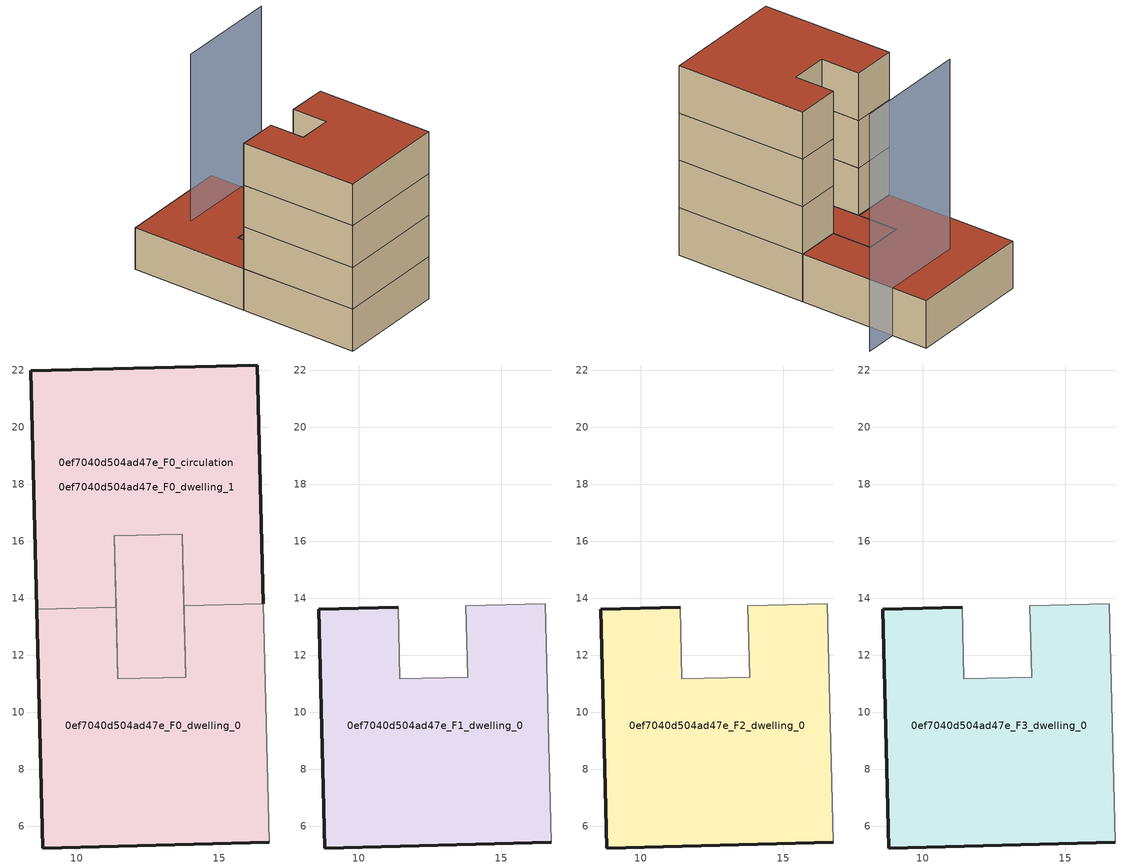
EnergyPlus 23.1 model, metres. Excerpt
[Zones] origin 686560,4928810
0ef7040d504ad47e_F0_dwelling_0
 floor ground (EU_floor_Construction): 16.54,13.81 16.76,5.44 8.81,5.24 8.6,13.61 11.38,13.68 11.44,11.17 13.82,11.23 13.76,13.74 z0; 13.69,16.25 13.82,11.23 11.44,11.17 11.38,13.68 11.31,16.19 z0
 wall outside (EU_wall_Construction): 8.6,13.61 8.81,5.24 16.76,5.44 z0:3
 wall adiabatic (EU_wall_Construction): 16.76,5.44 16.54,13.81 / 13.76,13.74 13.82,11.23 / 11.44,11.17 11.38,13.68 z0:3
 wall to 0ef7040d504ad47e_F0_dwelling_1 (EU_wall_Construction): 16.54,13.81 13.76,13.74 / 11.38,13.68 8.6,13.61 z0:3
 wall to 0ef7040d504ad47e_F0_circulation (EU_wall_Construction): 13.82,11.23 11.44,11.17 z0:3
 roof outside (EU_floor_Construction): 13.82,11.23 13.69,16.25 11.31,16.19 11.38,13.68 11.44,11.17 z3
0ef7040d504ad47e_F0_dwelling_1
 floor ground (EU_floor_Construction): 16.32,22.18 16.54,13.81 13.76,13.74 13.69,16.25 11.31,16.19 11.38,13.68 8.6,13.61 8.38,21.98 z0; 13.69,16.25 13.82,11.23 11.44,11.17 11.38,13.68 11.31,16.19 z0
 wall outside (EU_wall_Construction): 16.54,13.81 16.32,22.18 8.38,21.98 8.6,13.61 z0:3
 wall adiabatic (EU_wall_Construction): 11.38,13.68 11.31,16.19 / 13.69,16.25 13.76,13.74 z0:3
 wall to 0ef7040d504ad47e_F0_circulation (EU_wall_Construction): 11.31,16.19 13.69,16.25 z0:3
 roof outside (EU_roof_Construction): 13.82,11.23 13.69,16.25 11.31,16.19 11.38,13.68 11.44,11.17 z3; 16.54,13.81 16.32,22.18 8.38,21.98 8.6,13.61 11.38,13.68 11.31,16.19 13.69,16.25 13.76,13.74 z3
0ef7040d504ad47e_F0_circulation
 floor ground (EU_floor_Construction): 16.54,13.81 16.76,5.44 8.81,5.24 8.6,13.61 11.38,13.68 11.44,11.17 13.82,11.23 13.76,13.74 z0; 13.69,16.25 13.82,11.23 11.44,11.17 11.38,13.68 11.31,16.19 z0; 16.32,22.18 16.54,13.81 13.76,13.74 13.69,16.25 11.31,16.19 11.38,13.68 8.6,13.61 8.38,21.98 z0
 wall adiabatic (EU_wall_Construction): 11.31,16.19 11.44,11.17 / 13.82,11.23 13.69,16.25 z0:3
 roof outside (EU_roof_Construction): 16.76,5.44 16.54,13.81 13.76,13.74 13.82,11.23 11.44,11.17 11.38,13.68 8.6,13.61 8.81,5.24 z3; 13.82,11.23 13.69,16.25 11.31,16.19 11.38,13.68 11.44,11.17 z3; 16.54,13.81 16.32,22.18 8.38,21.98 8.6,13.61 11.38,13.68 11.31,16.19 13.69,16.25 13.76,13.74 z3
0ef7040d504ad47e_F1_dwelling_0
 floor to 0ef7040d504ad47e_F0_dwelling_0 (EU_floor_Construction): 16.54,13.81 16.76,5.44 8.81,5.24 8.6,13.61 11.38,13.68 11.44,11.17 13.82,11.23 13.76,13.74 z3
 wall outside (EU_wall_Construction): 11.38,13.68 8.6,13.61 8.81,5.24 16.76,5.44 z3:6
 wall adiabatic (EU_wall_Construction): 16.76,5.44 16.54,13.81 13.76,13.74 13.82,11.23 11.44,11.17 11.38,13.68 z3:6
0ef7040d504ad47e_F2_dwelling_0
 floor to 0ef7040d504ad47e_F1_dwelling_0 (EU_floor_Construction): 16.54,13.81 16.76,5.44 8.81,5.24 8.6,13.61 11.38,13.68 11.44,11.17 13.82,11.23 13.76,13.74 z6
 wall outside (EU_wall_Construction): 11.38,13.68 8.6,13.61 8.81,5.24 16.76,5.44 z6:9
 wall adiabatic (EU_wall_Construction): 16.76,5.44 16.54,13.81 13.76,13.74 13.82,11.23 11.44,11.17 11.38,13.68 z6:9
0ef7040d504ad47e_F3_dwelling_0
 floor to 0ef7040d504ad47e_F2_dwelling_0 (EU_floor_Construction): 16.54,13.81 16.76,5.44 8.81,5.24 8.6,13.61 11.38,13.68 11.44,11.17 13.82,11.23 13.76,13.74 z9
 wall outside (EU_wall_Construction): 11.38,13.68 8.6,13.61 8.81,5.24 16.76,5.44 z9:12
 wall adiabatic (EU_wall_Construction): 16.76,5.44 16.54,13.81 13.76,13.74 13.82,11.23 11.44,11.17 11.38,13.68 z9:12
 roof outside (EU_roof_Construction): 16.76,5.44 16.54,13.81 13.76,13.74 13.82,11.23 11.44,11.17 11.38,13.68 8.6,13.61 8.81,5.24 z12
shading: 11.15,19.77 18.47,19.94 z0:15
[Building]
EU S2 Campaign: North Axis=0; Terrain=City; Solar Distribution=FullExterior
[Site:Location]
Bologna: Latitude=44.5; Longitude=11.25; Time Zone=1; Elevation=37
[SizingPeriod:WeatherFileDays]
AnnualSizingPeriod: Begin Month=1; Begin Day of Month=1; End Month=12; End Day of Month=31; Day of Week for Start Day=Monday; Use Weather File Daylight Saving Period=No; Use Weather File Rain and Snow Indicators=No
[MATERIAL]
EU_InternalMass_Material: Roughness=MediumRough; Thickness=0.1; Conductivity=1; Density=1800; Specific Heat=900; Thermal Absorptance=0.9; Solar Absorptance=0.7; Visible Absorptance=0.7
[MATERIAL:NOMASS] Roughness=MediumRough; Thermal Absorptance=0.9; Solar Absorptance=0.7; Visible Absorptance=0.7
Name | Thermal Resistance
EU_wall_NoMass | 0.937881
EU_roof_NoMass | 0.548572
EU_floor_NoMass | 0.71348
[CONSTRUCTION]
EU_wall_Construction: EU_wall_NoMass
EU_roof_Construction: EU_roof_NoMass
EU_floor_Construction: EU_floor_NoMass
EU_InternalMass_Construction: EU_InternalMass_Material
[ZONE] Type=1; Multiplier=1; Ceiling Height=autocalculate; Floor Area=autocalculate; Part of Total Floor Area=Yes
Name | Volume
0ef7040d504ad47e_F0_dwelling_0; 0ef7040d504ad47e_F0_dwelling_1 | 217.515
0ef7040d504ad47e_F1_dwelling_0; 0ef7040d504ad47e_F2_dwelling_0; 0ef7040d504ad47e_F3_dwelling_0 | 181.594
0ef7040d504ad47e_F0_circulation | 399.11
[INTERNALMASS] Construction=EU_InternalMass_Construction
Name | Zone or ZoneList | Surface Area
0ef7040d504ad47e_F0_dwelling_0_EU_InternalMass | 0ef7040d504ad47e_F0_dwelling_0 | 60.5316
0ef7040d504ad47e_F0_dwelling_1_EU_InternalMass | 0ef7040d504ad47e_F0_dwelling_1 | 60.5316
0ef7040d504ad47e_F1_dwelling_0_EU_InternalMass | 0ef7040d504ad47e_F1_dwelling_0 | 133.032
0ef7040d504ad47e_F2_dwelling_0_EU_InternalMass | 0ef7040d504ad47e_F2_dwelling_0 | 133.032
0ef7040d504ad47e_F3_dwelling_0_EU_InternalMass | 0ef7040d504ad47e_F3_dwelling_0 | 133.032
[OTHEREQUIPMENT] Fuel Type=Electricity; Design Level Calculation Method=Watts/Area; Power per Zone Floor Area=1; Fraction Latent=0; Fraction Radiant=0; Fraction Lost=0; Carbon Dioxide Generation Rate=0; EndUse Subcategory=EU_Step8_InternalGains
Name | Zone or ZoneList or Space or SpaceList | Schedule
EU_Step8_InternalGain_0ef7040d504ad47e_F0_dwelling_0_f000 | 0ef7040d504ad47e_F0_dwelling_0 | EU_Step8_GainSchedule_0ef7040d504ad47e_F0_dwelling_0_f000
EU_Step8_InternalGain_0ef7040d504ad47e_F0_dwelling_1_f000 | 0ef7040d504ad47e_F0_dwelling_1 | EU_Step8_GainSchedule_0ef7040d504ad47e_F0_dwelling_1_f000
EU_Step8_InternalGain_0ef7040d504ad47e_F1_dwelling_0_f000 | 0ef7040d504ad47e_F1_dwelling_0 | EU_Step8_GainSchedule_0ef7040d504ad47e_F1_dwelling_0_f000
EU_Step8_InternalGain_0ef7040d504ad47e_F2_dwelling_0_f000 | 0ef7040d504ad47e_F2_dwelling_0 | EU_Step8_GainSchedule_0ef7040d504ad47e_F2_dwelling_0_f000
EU_Step8_InternalGain_0ef7040d504ad47e_F3_dwelling_0_f000 | 0ef7040d504ad47e_F3_dwelling_0 | EU_Step8_GainSchedule_0ef7040d504ad47e_F3_dwelling_0_f000
[ZONEINFILTRATION:DESIGNFLOWRATE]
EU_Circulation_Infiltration_0ef7040d504ad47e_F0_circulation: Zone or ZoneList or Space or SpaceList=0ef7040d504ad47e_F0_circulation; Schedule=EU_AlwaysOn; Design Flow Rate Calculation Method=Flow/Area; Flow Rate per Floor Area=0.0005; Constant Term Coefficient=1; Temperature Term Coefficient=0; Velocity Term Coefficient=0; Velocity Squared Term Coefficient=0
[ZONEVENTILATION:DESIGNFLOWRATE] Schedule=EU_AlwaysOn; Design Flow Rate Calculation Method=AirChanges/Hour; Air Changes per Hour=0.687892; Ventilation Type=Natural; Fan Pressure Rise=0; Fan Total Efficiency=1; Constant Term Coefficient=1; Temperature Term Coefficient=0; Velocity Term Coefficient=0; Velocity Squared Term Coefficient=0; Minimum Indoor Temperature=-100; Maximum Indoor Temperature=100; Delta Temperature=-100; Minimum Outdoor Temperature=-100; Maximum Outdoor Temperature=100; Maximum Wind Speed=40
Name | Zone or ZoneList or Space or SpaceList
EU_ConstantAir_0ef7040d504ad47e_F0_dwelling_0 | 0ef7040d504ad47e_F0_dwelling_0
EU_ConstantAir_0ef7040d504ad47e_F0_dwelling_1 | 0ef7040d504ad47e_F0_dwelling_1
EU_ConstantAir_0ef7040d504ad47e_F1_dwelling_0 | 0ef7040d504ad47e_F1_dwelling_0
EU_ConstantAir_0ef7040d504ad47e_F2_dwelling_0 | 0ef7040d504ad47e_F2_dwelling_0
EU_ConstantAir_0ef7040d504ad47e_F3_dwelling_0 | 0ef7040d504ad47e_F3_dwelling_0
[HVACTEMPLATE:THERMOSTAT] Constant Heating Setpoint=20; Constant Cooling Setpoint=50
EU_HeatOnly_0ef7040d504ad47e_F0_dwelling_0; EU_HeatOnly_0ef7040d504ad47e_F0_dwelling_1; EU_HeatOnly_0ef7040d504ad47e_F1_dwelling_0; EU_HeatOnly_0ef7040d504ad47e_F2_dwelling_0; EU_HeatOnly_0ef7040d504ad47e_F3_dwelling_0
[HVACTEMPLATE:ZONE:IDEALLOADSAIRSYSTEM] System Availability Schedule=EU_AlwaysOn; Maximum Heating Supply Air Temperature=50; Minimum Cooling Supply Air Temperature=13; Maximum Heating Supply Air Humidity Ratio=0.0156; Minimum Cooling Supply Air Humidity Ratio=0.0077; Heating Limit=NoLimit; Cooling Limit=NoLimit; Heating Availability Schedule=EU_AlwaysOn; Cooling Availability Schedule=EU_CoolingOff; Dehumidification Control Type=ConstantSensibleHeatRatio; Cooling Sensible Heat Ratio=0.7; Dehumidification Setpoint=60; Humidification Control Type=None; Humidification Setpoint=30; Outdoor Air Method=None; Outdoor Air Flow Rate per Person=0.00944; Outdoor Air Flow Rate per Zone Floor Area=0; Outdoor Air Flow Rate per Zone=0; Demand Controlled Ventilation Type=None; Outdoor Air Economizer Type=NoEconomizer; Heat Recovery Type=None; Sensible Heat Recovery Effectiveness=0.7; Latent Heat Recovery Effectiveness=0.65
Name | Template Thermostat
0ef7040d504ad47e_F0_dwelling_0 | EU_HeatOnly_0ef7040d504ad47e_F0_dwelling_0
0ef7040d504ad47e_F0_dwelling_1 | EU_HeatOnly_0ef7040d504ad47e_F0_dwelling_1
0ef7040d504ad47e_F1_dwelling_0 | EU_HeatOnly_0ef7040d504ad47e_F1_dwelling_0
0ef7040d504ad47e_F2_dwelling_0 | EU_HeatOnly_0ef7040d504ad47e_F2_dwelling_0
0ef7040d504ad47e_F3_dwelling_0 | EU_HeatOnly_0ef7040d504ad47e_F3_dwelling_0
[SIZING:ZONE] Zone Cooling Design Supply Air Temperature Input Method=SupplyAirTemperature; Zone Cooling Design Supply Air Temperature=13; Zone Heating Design Supply Air Temperature Input Method=SupplyAirTemperature; Zone Heating Design Supply Air Temperature=50; Zone Cooling Design Supply Air Humidity Ratio=0.008; Zone Heating Design Supply Air Humidity Ratio=0.008; Cooling Design Air Flow Method=DesignDay; Cooling Design Air Flow Rate=0; Cooling Minimum Air Flow per Zone Floor Area=0.000762; Cooling Minimum Air Flow=0; Cooling Minimum Air Flow Fraction=0.2; Heating Design Air Flow Method=DesignDay; Heating Design Air Flow Rate=0; Heating Maximum Air Flow per Zone Floor Area=0.002032; Heating Maximum Air Flow=0.141576; Heating Maximum Air Flow Fraction=0.3; Account for Dedicated Outdoor Air System=No; Dedicated Outdoor Air System Control Strategy=NeutralSupplyAir; Dedicated Outdoor Air Low Setpoint Temperature for Design=autosize; Dedicated Outdoor Air High Setpoint Temperature for Design=autosize; Zone Load Sizing Method=Sensible Load Only No Latent Load; Zone Latent Cooling Design Supply Air Humidity Ratio Input Method=HumidityRatioDifference; Zone Cooling Design Supply Air Humidity Ratio Difference=0.005; Zone Latent Heating Design Supply Air Humidity Ratio Input Method=HumidityRatioDifference; Zone Humidification Design Supply Air Humidity Ratio Difference=0.005
0ef7040d504ad47e_F0_dwelling_0; 0ef7040d504ad47e_F0_dwelling_1; 0ef7040d504ad47e_F1_dwelling_0; 0ef7040d504ad47e_F2_dwelling_0; 0ef7040d504ad47e_F3_dwelling_0
[SCHEDULE:CONSTANT]
Name | Hourly Value
EU_AlwaysOn | 1
EU_CoolingOff | 0
[SCHEDULE:FILE] Column Number=1; Rows to Skip at Top=0; Number of Hours of Data=8760; Column Separator=Comma; Interpolate to Timestep=No; Minutes per Item=60; Adjust Schedule for Daylight Savings=Yes
Name | File
EU_Step8_GainSchedule_0ef7040d504ad47e_F0_dwelling_0_f000 | ../../schedules/0ef7040d504ad47e/0ef7040d504ad47e_F0_dwelling_0_f000_gain.csv
EU_Step8_GainSchedule_0ef7040d504ad47e_F0_dwelling_1_f000 | ../../schedules/0ef7040d504ad47e/0ef7040d504ad47e_F0_dwelling_1_f000_gain.csv
EU_Step8_GainSchedule_0ef7040d504ad47e_F1_dwelling_0_f000 | ../../schedules/0ef7040d504ad47e/0ef7040d504ad47e_F1_dwelling_0_f000_gain.csv
EU_Step8_GainSchedule_0ef7040d504ad47e_F2_dwelling_0_f000 | ../../schedules/0ef7040d504ad47e/0ef7040d504ad47e_F2_dwelling_0_f000_gain.csv
EU_Step8_GainSchedule_0ef7040d504ad47e_F3_dwelling_0_f000 | ../../schedules/0ef7040d504ad47e/0ef7040d504ad47e_F3_dwelling_0_f000_gain.csv
